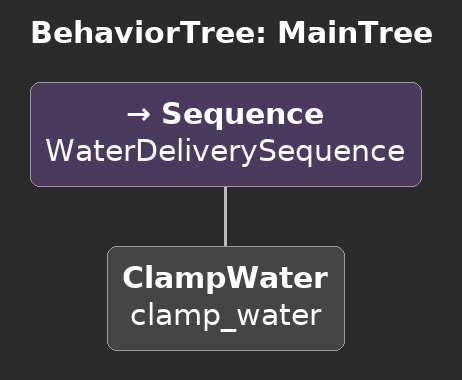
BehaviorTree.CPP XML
<root main_tree_to_execute="MainTree">
  <BehaviorTree ID="MainTree">
    <Sequence name="WaterDeliverySequence">
      <!-- 夹取水桶 -->
      <ClampWater name="clamp_water"/>
    </Sequence>
  </BehaviorTree>
</root>
